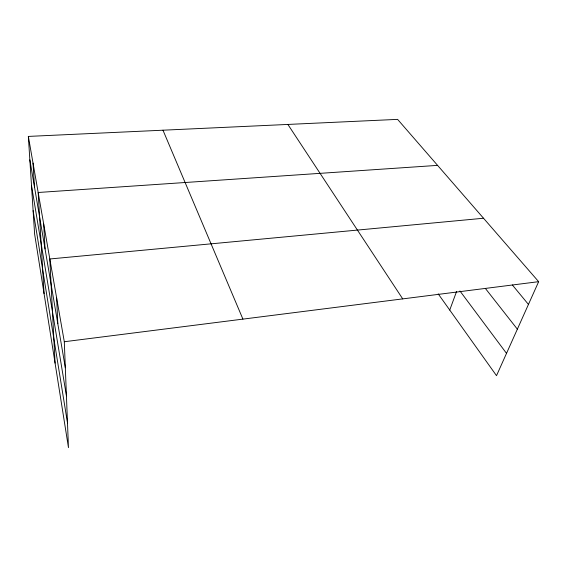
<?xml version="1.0" encoding="UTF-8"?>
<svg xmlns="http://www.w3.org/2000/svg" width="567" height="567" viewBox="0 0 567 567"><rect width="100%" height="100%" fill="white"/><g stroke="black" fill="none" stroke-linecap="round" stroke-linejoin="round"><path stroke-width="0.85" d="M449.737 310.057L456.612 291.374M28.35 136.413L64.305 341.738L68.465 447.625L34.608 233.965L28.35 136.413L397.602 119.375L538.65 281.671L496.515 375.673L438.185 293.848M64.305 341.738L538.65 281.671M483.523 218.245L49.811 258.977L55.077 363.128M437.575 165.373L38.173 192.489L44.07 293.671M512.355 284.967L528.451 304.422M485.402 288.468L517.359 329.172M459.929 290.956L506.515 353.369M287.88 124.442L402.719 298.887M162.977 130.204L242.917 319.122M29.853 159.837L65.333 367.785M31.497 185.452L66.431 395.809M33.113 210.633L67.494 422.904M33.021 163.098L34.495 187.046M43.687 224.015L45.055 248.948M56.643 297.973L57.813 323.722"/></g></svg>
